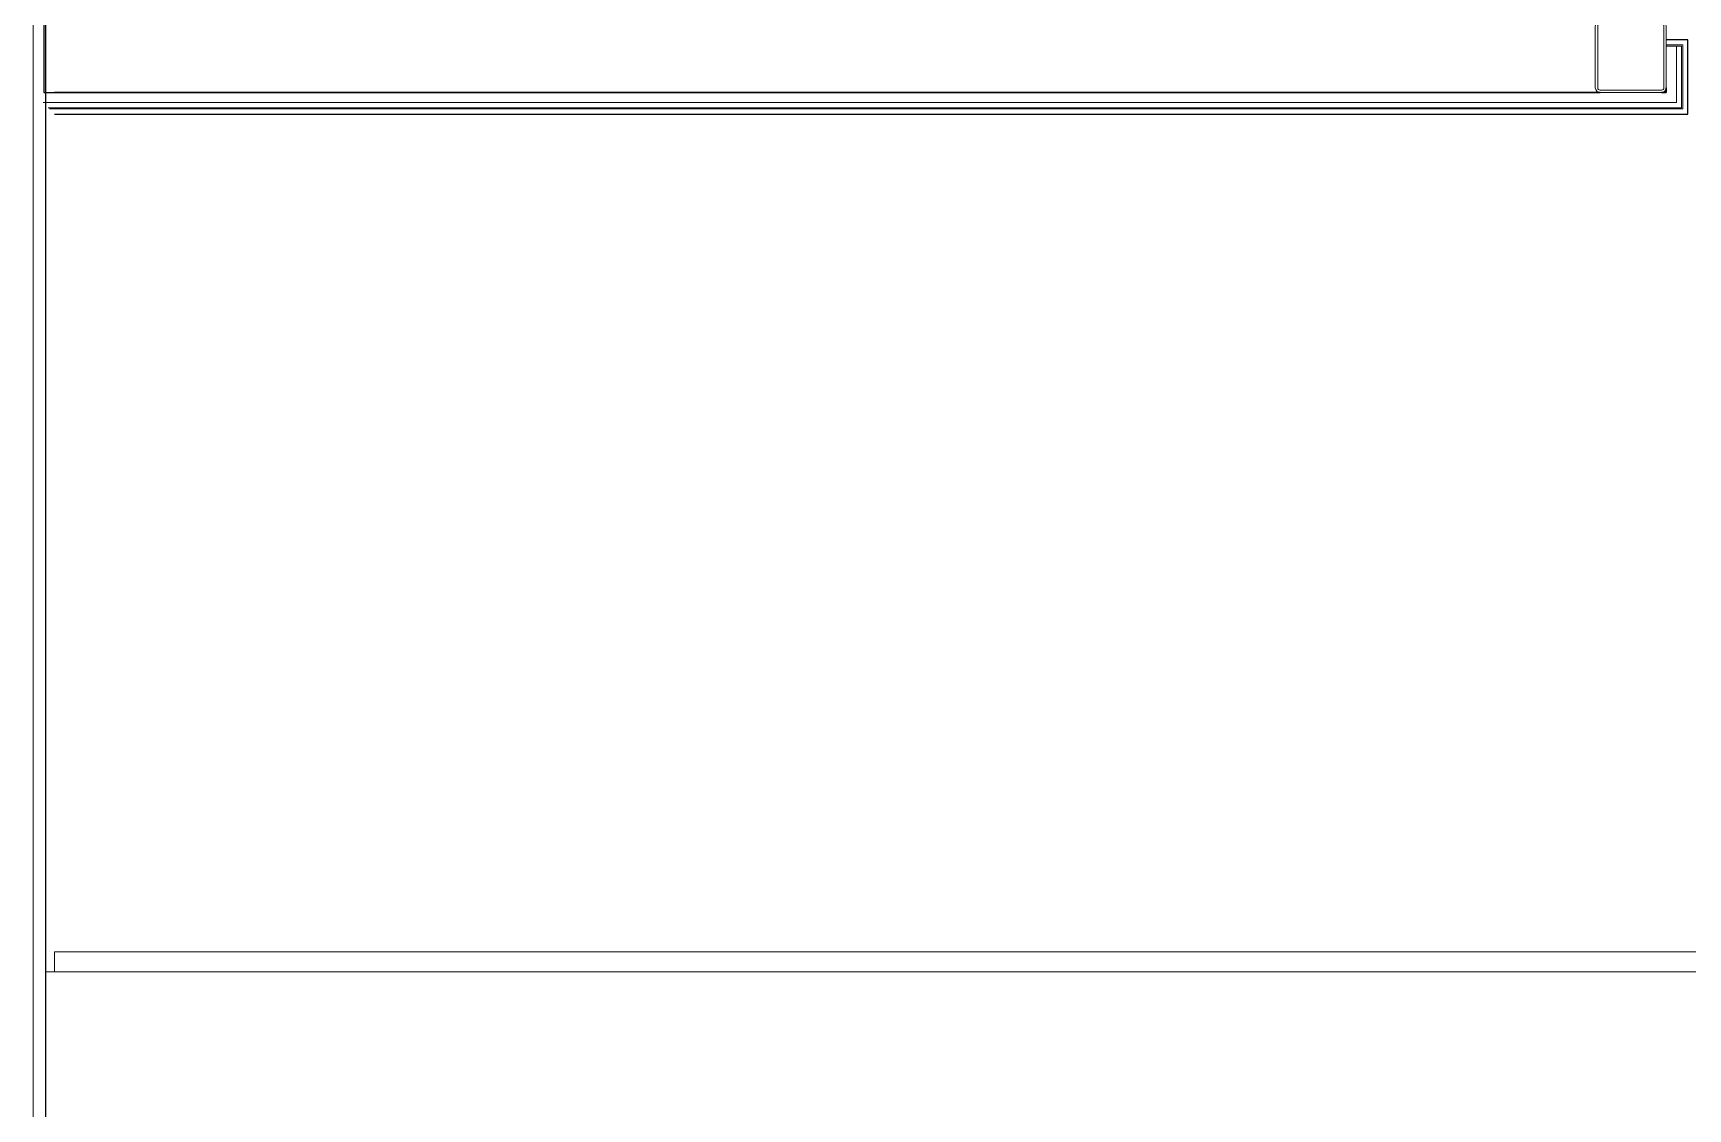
# Model space of a CAD drawing. Header units: inches. Extents: x 25369 to 33161, y -23509 to -20274.
# Drawn here: x 31236.3 to 31317.8, y -22745.6 to -22692.5 of the extents above; entities that cross this region are included whole.
import ezdxf

# ---------------------------------------------------------------- set-up
doc = ezdxf.new("R2010")
doc.units = ezdxf.units.IN
doc.header["$MEASUREMENT"] = 0
for name, color, linetype, lineweight in [('A-FLOR', 192, 'Continuous', 9), ('A-WALL', 113, 'Continuous', 9), ('A-WALL-PATT', 111, 'Continuous', 25), ('I-WALL', 2, 'Continuous', 9), ('S-COLS', 52, 'Continuous', 9)]:
    doc.layers.add(name, color=color, linetype=linetype, lineweight=lineweight)

# ---------------------------------------------------------------- blocks, each defined once
blk = doc.blocks.new('HSS-Hollow Structural Section-Column - HSS3-1_2X3-1_2X1_8-350765-Overall Floor Plan')
at = {"layer": 'S-COLS', "color": 170, "lineweight": 15}
for p, q in [((1.518, 1.75), (-1.518, 1.75)), ((-1.518, 1.634), (1.518, 1.634)), ((-1.75, 1.518), (-1.75, -1.518)), ((-1.634, -1.518), (-1.634, 1.518)), ((1.634, 1.518), (1.634, -1.518)), ((1.75, -1.518), (1.75, 1.518)), ((1.518, -1.634), (-1.518, -1.634)), ((-1.518, -1.75), (1.518, -1.75))]:
    blk.add_line(p, q, dxfattribs=at)
for centre, radius, start, end in [((-1.518, 1.518), 0.232, 90, 180), ((-1.518, 1.518), 0.116, 90, 180), ((1.518, 1.518), 0.232, 360, 90), ((1.518, 1.518), 0.116, 0, 90), ((-1.518, -1.518), 0.232, 180, 270), ((-1.518, -1.518), 0.116, 180, 270), ((1.518, -1.518), 0.232, 270, 360), ((1.518, -1.518), 0.116, 270, 360)]:
    blk.add_arc(centre, radius, start, end, dxfattribs=at)
blk = doc.blocks.new('Locker Rooms and Restrooms_rvt-2-Overall Floor Plan')
at = {"layer": 'A-FLOR', "color": 7}
for p, q in [((25501.078, -22737.803), (25308.203, -22737.803)), ((25308.203, -22737.803), (25308.203, -22738.803)), ((25308.203, -22738.803), (25307.765, -22738.803)), ((25307.765, -22738.803), (25308.203, -22738.803)), ((25308.203, -22738.803), (25501.078, -22738.803))]:
    blk.add_line(p, q, dxfattribs=at)
at = {"layer": 'A-WALL', "color": 7}
for p, q in [((25388.39, -22693.084), (25387.64, -22693.084)), ((25388.453, -22693.084), (25388.39, -22693.084)), ((25388.453, -22693.084), (25388.453, -22696.24)), ((25388.39, -22693.147), (25387.64, -22693.147)), ((25388.14, -22693.147), (25388.14, -22695.928)), ((25388.39, -22693.147), (25388.39, -22696.178)), ((25307.64, -22695.928), (25307.89, -22695.928)), ((25307.89, -22695.928), (25308.203, -22695.928)), ((25307.89, -22696.178), (25307.953, -22696.178)), ((25307.953, -22696.178), (25308.203, -22696.178)), ((25307.953, -22696.24), (25308.203, -22696.24)), ((25387.64, -22695.928), (25308.203, -22695.928)), ((25387.64, -22696.178), (25308.203, -22696.178)), ((25387.64, -22696.24), (25308.203, -22696.24)), ((25388.14, -22695.928), (25387.64, -22695.928)), ((25388.14, -22696.178), (25387.64, -22696.178)), ((25388.39, -22696.24), (25387.64, -22696.24)), ((25388.39, -22696.178), (25388.14, -22696.178)), ((25388.453, -22696.24), (25388.39, -22696.24))]:
    blk.add_line(p, q, dxfattribs=at)
at = {"layer": 'I-WALL', "color": 250, "lineweight": 25}
for p, q in [((25307.671, -22691.928), (25307.671, -22695.428)), ((25388.453, -22692.834), (25387.64, -22692.834)), ((25388.703, -22692.834), (25388.453, -22692.834)), ((25388.703, -22696.49), (25388.703, -22692.834)), ((25307.671, -22695.428), (25384.372, -22695.428)), ((25384.372, -22695.428), (25308.203, -22695.428)), ((25387.408, -22695.428), (25387.64, -22695.428)), ((25387.64, -22695.428), (25387.408, -22695.428)), ((25387.64, -22695.428), (25387.64, -22695.196)), ((25387.64, -22695.196), (25387.64, -22695.428)), ((25308.203, -22696.49), (25387.64, -22696.49)), ((25387.64, -22696.49), (25388.453, -22696.49)), ((25388.453, -22696.49), (25388.703, -22696.49))]:
    blk.add_line(p, q, dxfattribs=at)
at = {"lineweight": 9}
blk.add_blockref('HSS-Hollow Structural Section-Column - HSS3-1_2X3-1_2X1_8-350765-Overall Floor Plan', (25385.89, -22693.678), dxfattribs=at)

msp = doc.modelspace()

# ---------------------------------------------------------------- hatches: boundary and pattern name
at = {"layer": 'A-WALL-PATT', "lineweight": 9}
h = msp.add_hatch(dxfattribs=at)
h.set_pattern_fill('FP_15', color=256, style=0, pattern_type=2)
h.set_pattern_definition([(0, (5929.126, 0), (61.44, 15.36), [2.534, -43.546, 2.534, -43.546, -245.76]), (0, (5929.126, 0), (61.44, 15.36), [-92.16, 2.534, -89.626, 2.534, -43.546, -107.52]), (0, (5929.126, 0), (61.44, 15.36), [-230.4, 2.534, -28.186, 2.534, -74.266]), (120, (5952.166, 7.68), (-44.02215, 45.528601), [2.534, -43.546, 2.534, -43.546, -245.76]), (120, (5952.166, 7.68), (-44.02215, 45.528601), [-92.16, 2.534, -89.626, 2.534, -43.546, -107.52]), (120, (5952.166, 7.68), (-44.02215, 45.528601), [-230.4, 2.534, -28.186, 2.534, -74.266]), (240, (5959.846, 38.4), (-17.41785, -60.888601), [2.534, -43.546, 2.534, -43.546, -245.76]), (240, (5959.846, 38.4), (-17.41785, -60.888601), [-92.16, 2.534, -89.626, 2.534, -43.546, -107.52]), (240, (5959.846, 38.4), (-17.41785, -60.888601), [-230.4, 2.534, -28.186, 2.534, -74.266])])
h.paths.add_polyline_path([(31236.892, -22787.303), (31236.865, -22768.759), (31236.267, -22768.759), (31236.267, -22787.303)], flags=0)
h.paths.add_polyline_path([(31236.864, -22767.959), (31236.892, -22767.959), (31236.892, -22369.553), (31236.267, -22369.553), (31236.267, -22767.959)], flags=0)

# ---------------------------------------------------------------- linework, layer by layer
at = {"layer": 'A-WALL'}
msp.add_line((31236.267, -22369.553), (31236.267, -22767.959), dxfattribs=at)
at = {"layer": 'I-WALL', "lineweight": 25}
msp.add_line((31236.892, -22767.959), (31236.892, -22370.303), dxfattribs=at)

# ---------------------------------------------------------------- block references
at = {"lineweight": 5}
msp.add_blockref('Locker Rooms and Restrooms_rvt-2-Overall Floor Plan', (5929.126, 0), dxfattribs=at)

doc.saveas('drawing.dxf')
